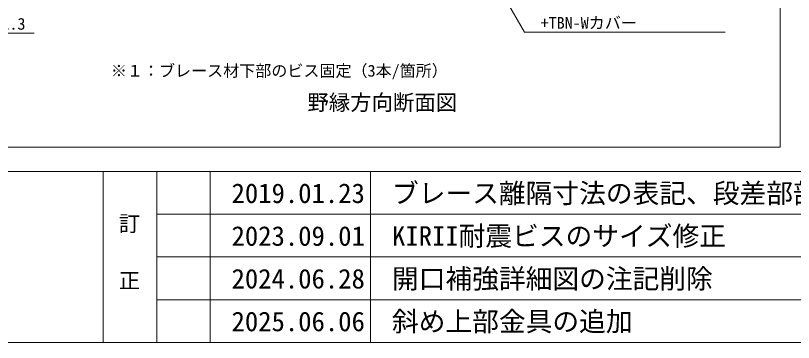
# Model space of a CAD drawing. Units: millimetres at full size, sheet at 1:40; details may follow other scales. Extents: x -7800 to 7800, y -5578 to 5485.
# Drawn here: x -4928 to -2018, y -5515 to -4291 of the extents above; entities that cross this region are included whole.
import ezdxf
from ezdxf.enums import TextEntityAlignment as Align

# ---------------------------------------------------------------- set-up
doc = ezdxf.new("R2010")
doc.units = ezdxf.units.MM
doc.header["$LTSCALE"] = 40
for name, color, linetype, lineweight in [('2-6_文字', 3, 'Continuous', 18), ('F-2_太線１', 3, 'Continuous', 18), ('F-6_文字', 7, 'Continuous', 18)]:
    doc.layers.add(name, color=color, linetype=linetype, lineweight=lineweight)
doc.styles.add('ＭＳ ゴシック', font='')
doc.styles.get('ＭＳ ゴシック').set_extended_font_data('MS Gothic')

msp = doc.modelspace()

# ---------------------------------------------------------------- linework, layer by layer
at = {"layer": '2-6_文字', "color": 7}
for p, q in [((-3176.17, -4089.5), (-3023.72, -4353.57)), ((-3023.72, -4353.57), (-2273.72, -4353.57))]:
    msp.add_line(p, q, dxfattribs=at)
msp.add_lwpolyline([(-5486.95, -4017.94), (-5340.02, -4357.2), (-4857.78, -4357.2)], dxfattribs=at)
at = {"layer": 'F-2_太線１'}
for p, q in [((-2068.18, 1696.25), (-2068.18, -4783.77)), ((-7638.18, -4783.77), (-2068.18, -4783.77)), ((-7800, -4874.85), (7800, -4874.85)), ((-7800, -5514.85), (7800, -5514.85))]:
    msp.add_line(p, q, dxfattribs=at)
at = {"layer": 'F-2_太線１', "color": 7}
for p, q in [((-4600, -4874.85), (-4600, -5514.85)), ((-4400, -4874.85), (-4400, -5514.85))]:
    msp.add_line(p, q, dxfattribs=at)
at = {"layer": 'F-2_太線１', "color": 4, "lineweight": 9}
for p, q in [((-4200, -4874.85), (-4200, -5514.85)), ((-3600, -4874.85), (-3600, -5514.85)), ((-4400, -5034.85), (-1300, -5034.85)), ((-4400, -5194.85), (-1300, -5194.85)), ((-4400, -5354.85), (-1300, -5354.85))]:
    msp.add_line(p, q, dxfattribs=at)

# ---------------------------------------------------------------- texts
at = {"layer": '2-6_文字', "color": 7, "style": 'ＭＳ ゴシック'}
for s, p in [('：C-40×20×2.3', (-5340.02, -4357.2)), ('\u3000+TBN-Wカバー', (-3023.72, -4353.57)), ('※１：ブレース材下部のビス固定（3本/箇所）', (-4571.32, -4532.81))]:
    msp.add_text(s, height=43.99, dxfattribs=at).set_placement(p, align=Align.BOTTOM_LEFT)
at = {"layer": '2-6_文字', "style": 'ＭＳ ゴシック'}
msp.add_text('野縁方向断面図', height=58.65, dxfattribs=at).set_placement((-3836.21, -4663.22), align=Align.BOTTOM_LEFT)
at = {"layer": 'F-6_文字', "color": 4, "style": 'ＭＳ ゴシック'}
for s, height, p in [('ブレース離隔寸法の表記、段差部部材名称修正', 73.31, (-3520, -5014.85)), ('2019.01.23', 73.31, (-4120, -5014.85)), ('訂', 58.65, (-4541.86, -5116.71)), ('2023.09.01', 73.31, (-4120, -5174.85)), ('KIRII耐震ビスのサイズ修正', 73.31, (-3520, -5174.85)), ('開口補強詳細図の注記削除', 73.31, (-3520, -5334.85)), ('正', 58.65, (-4541.86, -5330.1)), ('2024.06.28', 73.31, (-4120, -5334.85)), ('2025.06.06', 73.31, (-4120, -5494.85)), ('斜め上部金具の追加', 73.31, (-3520, -5494.85))]:
    msp.add_text(s, height=height, dxfattribs=at).set_placement(p, align=Align.BOTTOM_LEFT)

doc.saveas('drawing.dxf')
